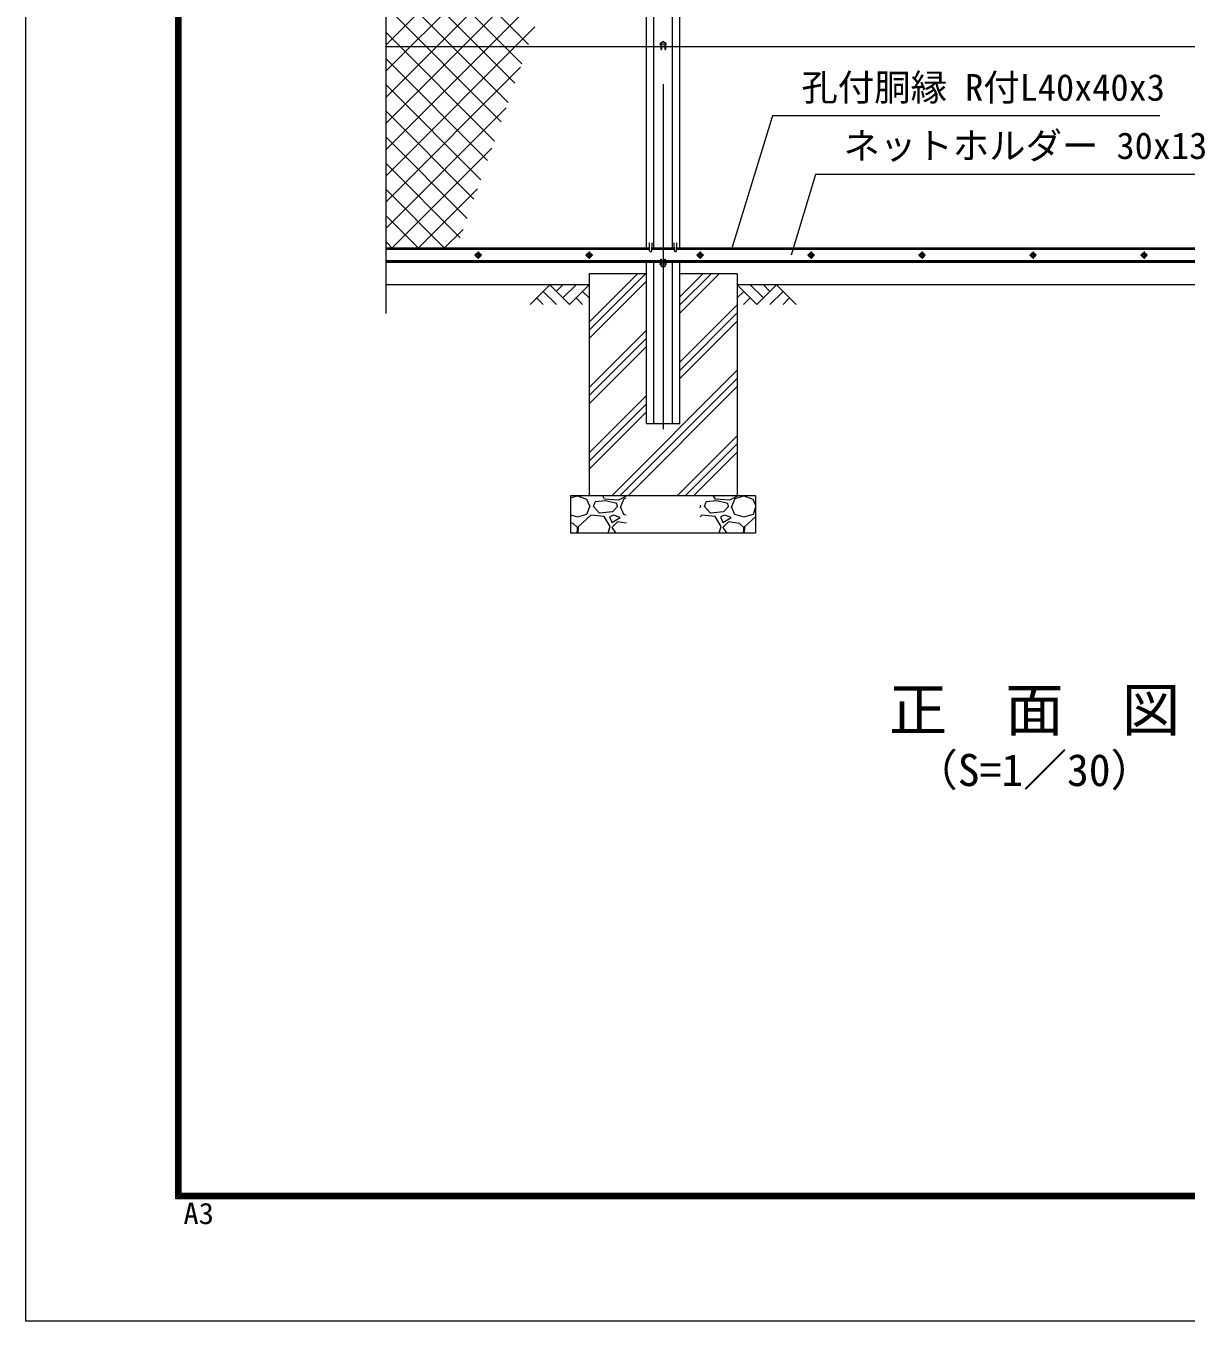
# Model space of a CAD drawing. Units: millimetres, scale not verified. Extents: x -6300 to 6300, y -4455 to 4455.
# Drawn here: x -6300 to -3164, y -4455 to -956 of the extents above; entities that cross this region are included whole.
import ezdxf
from ezdxf.enums import TextEntityAlignment as Align

# ---------------------------------------------------------------- set-up
doc = ezdxf.new("R2010")
doc.units = ezdxf.units.MM
doc.header["$LTSCALE"] = 30
doc.linetypes.add('USER1', pattern=[50.8, 31.75, -6.35, 6.35, -6.35])
for name, color, linetype, lineweight in [('0-0_D-STR3', 3, 'Continuous', 13), ('0-1_D-STR1', 1, 'Continuous', 18), ('0-2_D-BMK', 2, 'USER1', 13), ('0-3_D-STR2', 7, 'Continuous', 9), ('0-4_D-STR-DIM', 7, 'Continuous', 9), ('0-7_D-STR-TXT', 7, 'Continuous', 9), ('0-8_D-BGD', 7, 'Continuous', 9), ('0-9_D-STR4', 7, 'Continuous', 9), ('0-A_D-DCR-HCH', 7, 'Continuous', 9), ('0-B_D-TTL', 7, 'Continuous', 9)]:
    doc.layers.add(name, color=color, linetype=linetype, lineweight=lineweight)
doc.layers.add('0-6_D-TTL-TXT', color=7, linetype='Continuous')
doc.styles.add('ＭＳ ゴシック', font='')
doc.styles.get('ＭＳ ゴシック').set_extended_font_data('MS Gothic')

msp = doc.modelspace()

# ---------------------------------------------------------------- linework, layer by layer
at = {"layer": '0-0_D-STR3'}
for p, q in [((-1827.46, -1011.75), (-5327.46, -1011.75)), ((-4577.46, -997.5), (-4583.96, -1001.25)), ((-4583.96, -1001.25), (-4583.96, -1008.75)), ((-4583.96, -1008.75), (-4577.46, -1012.51)), ((-4583.71, -1008.9), (-4583.71, -1019)), ((-4581.71, -1010.05), (-4581.71, -1019)), ((-4570.96, -1001.25), (-4577.46, -997.5)), ((-4577.46, -1012.51), (-4570.96, -1008.75)), ((-4573.21, -1010.05), (-4573.21, -1019)), ((-4571.21, -1008.9), (-4571.21, -1019)), ((-4570.96, -1008.75), (-4570.96, -1001.25)), ((-4583.71, -1019), (-4581.71, -1019)), ((-4573.21, -1019), (-4571.21, -1019)), ((-4614.08, -1560), (-5327.46, -1560)), ((-4547.08, -1560), (-4607.84, -1560)), ((-1827.46, -1560), (-4540.84, -1560)), ((-4583.71, -1590), (-5327.46, -1590)), ((-4577.46, -1591.99), (-4583.96, -1595.75)), ((-4583.96, -1595.75), (-4583.96, -1603.25)), ((-4583.96, -1603.25), (-4577.46, -1607.01)), ((-4583.71, -1595.6), (-4583.71, -1585.5)), ((-4583.71, -1585.5), (-4581.71, -1585.5)), ((-4581.71, -1594.45), (-4581.71, -1585.5)), ((-4573.21, -1590), (-4581.71, -1590)), ((-4570.96, -1595.75), (-4577.46, -1591.99)), ((-4577.46, -1607.01), (-4570.96, -1603.25)), ((-4573.21, -1594.45), (-4573.21, -1585.5)), ((-4573.21, -1585.5), (-4571.21, -1585.5)), ((-4571.21, -1595.6), (-4571.21, -1585.5)), ((-2583.71, -1590), (-4571.21, -1590)), ((-4570.96, -1603.25), (-4570.96, -1595.75))]:
    msp.add_line(p, q, dxfattribs=at)
for points in [[(-5077.46, -1569.25), (-5082.44, -1572.13), (-5082.44, -1577.88), (-5077.46, -1580.75), (-5072.48, -1577.88), (-5072.48, -1572.13)], [(-4777.46, -1569.25), (-4782.44, -1572.13), (-4782.44, -1577.88), (-4777.46, -1580.75), (-4772.48, -1577.88), (-4772.48, -1572.13)], [(-4477.46, -1569.25), (-4482.44, -1572.13), (-4482.44, -1577.88), (-4477.46, -1580.75), (-4472.48, -1577.88), (-4472.48, -1572.13)], [(-4177.46, -1569.25), (-4182.44, -1572.13), (-4182.44, -1577.88), (-4177.46, -1580.75), (-4172.48, -1577.88), (-4172.48, -1572.13)], [(-3877.46, -1569.25), (-3882.44, -1572.13), (-3882.44, -1577.88), (-3877.46, -1580.75), (-3872.48, -1577.88), (-3872.48, -1572.13)], [(-3577.46, -1569.25), (-3582.44, -1572.13), (-3582.44, -1577.88), (-3577.46, -1580.75), (-3572.48, -1577.88), (-3572.48, -1572.13)], [(-3277.46, -1569.25), (-3282.44, -1572.13), (-3282.44, -1577.88), (-3277.46, -1580.75), (-3272.48, -1577.88), (-3272.48, -1572.13)]]:
    msp.add_lwpolyline(points, close=True, dxfattribs=at)
for centre, radius in [((-4577.46, -1005), 6.25), ((-5077.46, -1575), 6.5), ((-5077.46, -1575), 4.98), ((-4777.46, -1575), 6.5), ((-4777.46, -1575), 4.98), ((-4477.46, -1575), 6.5), ((-4477.46, -1575), 4.98), ((-4177.46, -1575), 6.5), ((-4177.46, -1575), 4.98), ((-3877.46, -1575), 6.5), ((-3877.46, -1575), 4.98), ((-3577.46, -1575), 6.5), ((-3577.46, -1575), 4.98), ((-3277.46, -1575), 6.5), ((-3277.46, -1575), 4.98), ((-4577.46, -1599.5), 6.25)]:
    msp.add_circle(centre, radius, dxfattribs=at)
at = {"layer": '0-1_D-STR1'}
for p, q in [((-4622.46, -1555), (-4622.46, 1865)), ((-4602.46, -1555), (-4602.46, 1865)), ((-4552.46, -1555), (-4552.46, 1865)), ((-4532.46, -1555), (-4532.46, 1865)), ((-5327.46, -1555), (-4614.25, -1555)), ((-4613.96, -1563.38), (-4614.71, -1541.88)), ((-4607.96, -1563.38), (-4607.21, -1541.88)), ((-4607.67, -1555), (-4547.25, -1555)), ((-4607.67, -1555), (-4547.25, -1555)), ((-4546.96, -1563.38), (-4547.71, -1541.88)), ((-4540.96, -1563.38), (-4540.21, -1541.88)), ((-4540.67, -1555), (-2614.25, -1555)), ((-1827.46, -1592), (-5327.46, -1592)), ((-4583.71, -1595), (-5327.46, -1595)), ((-4622.46, -2030), (-4622.46, -1595)), ((-4602.46, -2030), (-4602.46, -1595)), ((-2583.71, -1595), (-4571.21, -1595)), ((-4552.46, -2030), (-4552.46, -1595)), ((-4532.46, -2030), (-4532.46, -1595)), ((-4622.46, -2030), (-4532.46, -2030))]:
    msp.add_line(p, q, dxfattribs=at)
for centre in [(-4610.96, -1562.13), (-4543.96, -1562.13)]:
    msp.add_arc(centre, 3.25, 202.61986, 337.38014, dxfattribs=at)
at = {"layer": '0-2_D-BMK'}
for p, q in [((-4577.46, 1935), (-4577.46, -2045)), ((-4567.46, -1005), (-4587.46, -1005)), ((-5077.46, -1565.33), (-5077.46, -1584.67)), ((-4777.46, -1565.33), (-4777.46, -1584.67)), ((-4477.46, -1565.33), (-4477.46, -1584.67)), ((-4177.46, -1565.33), (-4177.46, -1584.67)), ((-3877.46, -1565.33), (-3877.46, -1584.67)), ((-3577.46, -1565.33), (-3577.46, -1584.67)), ((-3277.46, -1565.33), (-3277.46, -1584.67)), ((-5067.79, -1575), (-5087.13, -1575)), ((-4767.79, -1575), (-4787.13, -1575)), ((-4567.46, -1599.5), (-4587.46, -1599.5)), ((-4467.79, -1575), (-4487.13, -1575)), ((-4167.79, -1575), (-4187.13, -1575)), ((-3867.79, -1575), (-3887.13, -1575)), ((-3567.79, -1575), (-3587.13, -1575)), ((-3267.79, -1575), (-3287.13, -1575))]:
    msp.add_line(p, q, dxfattribs=at)
at = {"layer": '0-3_D-STR2'}
for p, q in [((-5327.46, -1007.59), (-4729.97, -410.09)), ((-5327.46, -1078.3), (-4768.78, -519.62)), ((-5327.46, -1149.01), (-4807.59, -629.14)), ((-4941.02, -1005.65), (-5300.18, -646.5)), ((-4959.52, -1057.86), (-5327.46, -689.92)), ((-5327.46, -1219.72), (-4846.4, -738.66)), ((-4978.02, -1110.07), (-5327.46, -760.63)), ((-4996.52, -1162.28), (-5327.46, -831.34)), ((-5327.46, -1290.43), (-4885.22, -848.18)), ((-5015.03, -1214.49), (-5327.46, -902.05)), ((-5327.46, -1361.14), (-4924.03, -957.71)), ((-5033.53, -1266.7), (-5327.46, -972.77)), ((-5052.03, -1318.91), (-5327.46, -1043.48)), ((-5327.46, -1431.85), (-4962.84, -1067.23)), ((-5070.53, -1371.12), (-5327.46, -1114.19)), ((-5327.46, -1502.56), (-5001.65, -1176.75)), ((-5089.03, -1423.33), (-5327.46, -1184.9)), ((-5107.53, -1475.54), (-5327.46, -1255.61)), ((-5314.19, -1560), (-5040.46, -1286.28)), ((-5126.04, -1527.75), (-5327.46, -1326.32)), ((-5164.49, -1560), (-5327.46, -1397.03)), ((-5243.48, -1560), (-5079.28, -1395.8)), ((-5235.2, -1560), (-5327.46, -1467.74)), ((-5305.91, -1560), (-5327.46, -1538.45)), ((-5172.77, -1560), (-5118.09, -1505.32))]:
    msp.add_line(p, q, dxfattribs=at)
at = {"layer": '0-4_D-STR-DIM'}
msp.add_line((-5327.46, -682.08), (-5327.46, -1732.31), dxfattribs=at)
at = {"layer": '0-7_D-STR-TXT'}
for points in [[(-3234.81, -1198.3), (-4281.63, -1198.3), (-4391.14, -1553.09)], [(-3120.93, -1357.35), (-4165.46, -1357.35), (-4231.76, -1575.21)]]:
    msp.add_lwpolyline(points, dxfattribs=at)
at = {"layer": '0-8_D-BGD'}
for p, q in [((-4777.46, -1655), (-5327.46, -1655)), ((-2777.46, -1655), (-4377.46, -1655))]:
    msp.add_line(p, q, dxfattribs=at)
at = {"layer": '0-9_D-STR4'}
for p, q in [((-4777.46, -1625), (-4777.46, -2225)), ((-4622.46, -1625), (-4777.46, -1625)), ((-4377.46, -1625), (-4532.46, -1625)), ((-4377.46, -1625), (-4377.46, -2225)), ((-4327.46, -2225), (-4827.46, -2225)), ((-4827.46, -2225), (-4827.46, -2325)), ((-4327.46, -2225), (-4327.46, -2325)), ((-4827.46, -2325), (-4327.46, -2325))]:
    msp.add_line(p, q, dxfattribs=at)
at = {"layer": '0-A_D-DCR-HCH'}
for p, q in [((-4777.46, -1777.72), (-4624.74, -1625)), ((-4777.46, -1755.62), (-4646.84, -1625)), ((-4532.46, -1731.6), (-4425.87, -1625)), ((-4532.46, -1709.5), (-4447.96, -1625)), ((-4532.46, -1687.4), (-4470.06, -1625)), ((-4883.89, -1655), (-4937.1, -1708.21)), ((-4901.62, -1672.74), (-4865.99, -1708.21)), ((-4883.89, -1655), (-4830.67, -1708.21)), ((-4866.15, -1672.74), (-4848.41, -1655)), ((-4848.41, -1690.47), (-4812.94, -1655)), ((-4830.67, -1708.21), (-4777.46, -1655)), ((-4795.2, -1672.74), (-4777.46, -1690.39)), ((-4777.46, -1799.82), (-4622.46, -1644.82)), ((-4324.25, -1708.21), (-4377.46, -1655)), ((-4359.72, -1672.74), (-4377.46, -1690.39)), ((-4306.51, -1690.47), (-4341.99, -1655)), ((-4271.04, -1655), (-4324.25, -1708.21)), ((-4288.68, -1672.83), (-4306.51, -1655)), ((-4253.3, -1672.74), (-4288.94, -1708.21)), ((-4271.04, -1655), (-4217.83, -1708.21)), ((-4919.36, -1690.47), (-4901.54, -1708.21)), ((-4812.94, -1690.47), (-4795.12, -1708.21)), ((-4532.46, -1864.18), (-4377.46, -1709.18)), ((-4341.99, -1690.47), (-4359.81, -1708.21)), ((-4235.56, -1690.47), (-4253.38, -1708.21)), ((-4532.46, -1886.27), (-4377.46, -1731.27)), ((-4777.46, -1932.4), (-4622.46, -1777.4)), ((-4532.46, -1908.37), (-4377.46, -1753.37)), ((-4777.46, -1954.5), (-4622.46, -1799.5)), ((-4777.46, -1976.6), (-4622.46, -1821.6)), ((-4716.51, -2225), (-4377.46, -1885.95)), ((-4694.41, -2225), (-4377.46, -1908.05)), ((-4777.46, -2109.18), (-4622.46, -1954.18)), ((-4672.31, -2225), (-4377.46, -1930.15)), ((-4777.46, -2131.27), (-4622.46, -1976.27)), ((-4777.46, -2153.37), (-4622.46, -1998.37)), ((-4539.73, -2225), (-4377.46, -2062.73)), ((-4517.63, -2225), (-4377.46, -2084.83)), ((-4495.54, -2225), (-4377.46, -2106.93)), ((-4824.65, -2225), (-4827.46, -2226.47)), ((-4827.46, -2231), (-4808.99, -2225.23)), ((-4808.99, -2225.23), (-4784.99, -2234.23)), ((-4784.99, -2234.23), (-4775.99, -2253.73)), ((-4732.49, -2238.73), (-4760.99, -2241.73)), ((-4735.49, -2234.23), (-4740.87, -2225)), ((-4697.99, -2237.23), (-4735.49, -2234.23)), ((-4702.49, -2246.23), (-4732.49, -2238.73)), ((-4677.46, -2226.47), (-4697.99, -2237.23)), ((-4691.99, -2253.73), (-4682.99, -2232.73)), ((-4682.99, -2232.73), (-4677.46, -2231)), ((-4432.49, -2238.73), (-4460.99, -2241.73)), ((-4435.49, -2234.23), (-4440.87, -2225)), ((-4397.99, -2237.23), (-4435.49, -2234.23)), ((-4402.49, -2246.23), (-4432.49, -2238.73)), ((-4374.65, -2225), (-4397.99, -2237.23)), ((-4391.99, -2253.73), (-4382.99, -2232.73)), ((-4382.99, -2232.73), (-4358.99, -2225.23)), ((-4358.99, -2225.23), (-4334.99, -2234.23)), ((-4334.99, -2234.23), (-4327.46, -2250.54)), ((-4783.49, -2274.73), (-4775.99, -2253.73)), ((-4765.49, -2253.73), (-4760.99, -2241.73)), ((-4748.99, -2271.73), (-4765.49, -2253.73)), ((-4714.49, -2268.73), (-4748.99, -2271.73)), ((-4700.99, -2253.73), (-4714.49, -2268.73)), ((-4700.99, -2253.73), (-4702.49, -2246.23)), ((-4693.49, -2253.73), (-4684.49, -2274.73)), ((-4477.46, -2250.54), (-4475.99, -2253.73)), ((-4477.46, -2257.85), (-4475.99, -2253.73)), ((-4465.49, -2253.73), (-4460.99, -2241.73)), ((-4448.99, -2271.73), (-4465.49, -2253.73)), ((-4414.49, -2268.73), (-4448.99, -2271.73)), ((-4400.99, -2253.73), (-4414.49, -2268.73)), ((-4400.99, -2253.73), (-4402.49, -2246.23)), ((-4393.49, -2253.73), (-4384.49, -2274.73)), ((-4333.49, -2274.73), (-4327.46, -2257.85)), ((-4827.46, -2276.79), (-4808.99, -2282.23)), ((-4820.99, -2300.23), (-4827.46, -2299.26)), ((-4808.99, -2310.73), (-4820.99, -2300.23)), ((-4808.99, -2282.23), (-4783.49, -2274.73)), ((-4807.49, -2309.23), (-4808.24, -2325)), ((-4772.99, -2277.73), (-4807.49, -2309.23)), ((-4736.99, -2280.73), (-4772.99, -2277.73)), ((-4720.49, -2307.73), (-4736.99, -2280.73)), ((-4726.02, -2325), (-4720.49, -2307.73)), ((-4711.49, -2277.73), (-4721.99, -2282.23)), ((-4721.99, -2282.23), (-4715.99, -2297.23)), ((-4715.99, -2297.23), (-4693.49, -2283.73)), ((-4700.99, -2295.73), (-4715.99, -2310.73)), ((-4693.49, -2283.73), (-4711.49, -2277.73)), ((-4677.46, -2299.26), (-4700.99, -2295.73)), ((-4684.49, -2274.73), (-4677.46, -2276.79)), ((-4472.99, -2277.73), (-4477.46, -2281.81)), ((-4436.99, -2280.73), (-4472.99, -2277.73)), ((-4420.49, -2307.73), (-4436.99, -2280.73)), ((-4426.02, -2325), (-4420.49, -2307.73)), ((-4411.49, -2277.73), (-4421.99, -2282.23)), ((-4421.99, -2282.23), (-4415.99, -2297.23)), ((-4415.99, -2297.23), (-4393.49, -2283.73)), ((-4400.99, -2295.73), (-4415.99, -2310.73)), ((-4393.49, -2283.73), (-4411.49, -2277.73)), ((-4370.99, -2300.23), (-4400.99, -2295.73)), ((-4384.49, -2274.73), (-4358.99, -2282.23)), ((-4358.99, -2310.73), (-4370.99, -2300.23)), ((-4358.99, -2282.23), (-4333.49, -2274.73)), ((-4357.49, -2309.23), (-4358.24, -2325)), ((-4327.46, -2281.81), (-4357.49, -2309.23)), ((-4811.92, -2325), (-4808.99, -2319.73)), ((-4808.99, -2319.73), (-4808.99, -2310.73)), ((-4715.99, -2310.73), (-4706.48, -2325)), ((-4415.99, -2310.73), (-4406.48, -2325)), ((-4361.92, -2325), (-4358.99, -2319.73)), ((-4358.99, -2319.73), (-4358.99, -2310.73))]:
    msp.add_line(p, q, dxfattribs=at)
at = {"layer": '0-B_D-TTL', "color": 2, "lineweight": 18}
msp.add_lwpolyline([(-6300, 4455), (6300, 4455), (6300, -4455), (-6300, -4455)], close=True, dxfattribs=at)
at = {"layer": '0-B_D-TTL'}
for points in [[(-5895, 4125), (5895, 4125), (5895, -4125), (-5895, -4125)], [(-5891.25, 4121.25), (5891.25, 4121.25), (5891.25, -4121.25), (-5891.25, -4121.25)], [(-5887.5, 4117.5), (5887.5, 4117.5), (5887.5, -4117.5), (-5887.5, -4117.5)], [(-5883.75, 4113.75), (5883.75, 4113.75), (5883.75, -4113.75), (-5883.75, -4113.75)], [(-5880, 4110), (5880, 4110), (5880, -4110), (-5880, -4110)]]:
    msp.add_lwpolyline(points, close=True, dxfattribs=at)

# ---------------------------------------------------------------- texts
at = {"layer": '0-6_D-TTL-TXT', "style": 'ＭＳ ゴシック'}
for s, height, p in [('正\u3000面\u3000図', 115.5, (-3967.31, -2895.59)), ('（S=1／30）', 86.66, (-3899.09, -3035.38))]:
    msp.add_text(s, height=height, dxfattribs=at).set_placement(p, align=Align.BOTTOM_LEFT)
at = {"layer": '0-7_D-STR-TXT', "style": 'ＭＳ ゴシック'}
for s, p in [('孔付胴縁 R付L40x40x3', (-4203.72, -1179.43)), ('ネットホルダー 30x13', (-4089.83, -1336.95))]:
    msp.add_text(s, height=72.14, dxfattribs=at).set_placement(p, align=Align.BOTTOM_LEFT)
at = {"layer": '0-B_D-TTL', "style": 'ＭＳ ゴシック', "width": 1.05}
msp.add_text('A3', height=57.62, dxfattribs=at).set_placement((-5874.13, -4210.22), align=Align.BOTTOM_LEFT)

doc.saveas('drawing.dxf')
